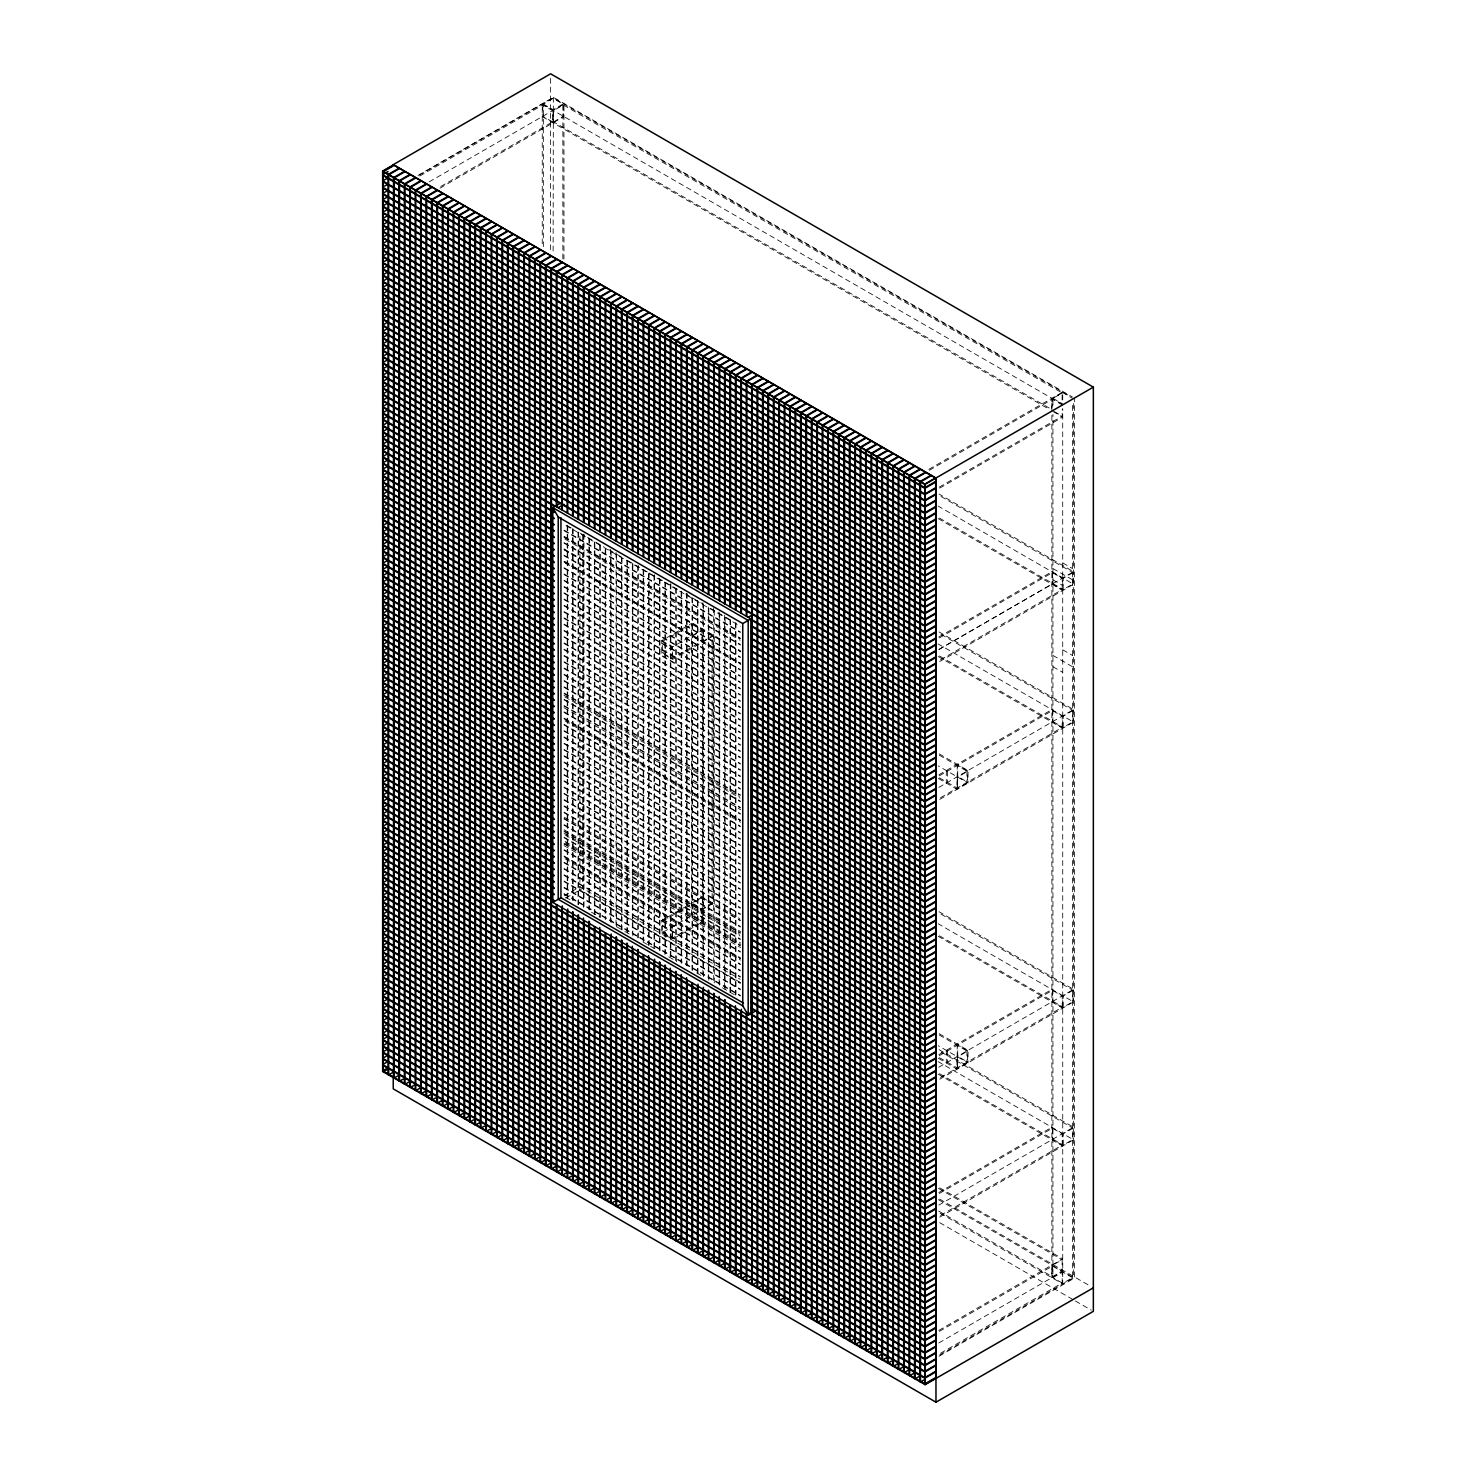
<?xml version="1.0" encoding="UTF-8"?>
<svg xmlns="http://www.w3.org/2000/svg" width="1476" height="1476" viewBox="0 0 1476 1476"><rect width="100%" height="100%" fill="white"/><g stroke="black" fill="none" stroke-linecap="round" stroke-linejoin="round"><path stroke-width="0.75" stroke-dasharray="5 3.75" d="M418.022 175.423L553.352 97.287L1072.369 396.952M419.239 175.091L553.113 97.803L1069.952 396.214M543.334 246.695L543.334 104.076L553.113 98.431L562.873 104.076L562.873 260.496M419.793 176.013L542.817 104.999L552.596 110.626L552.596 121.918L439.479 187.212M562.873 104.076L553.113 109.722L543.334 104.076M429.165 181.88L563.961 104.076L563.961 259.112M1062.13 399.701L1062.13 392.93L563.352 104.98L553.592 110.608L553.592 121.899L1052.351 409.848M553.592 121.899L563.352 116.253L563.352 104.98M440.014 188.153L563.906 116.567M928.865 469.313L1062.72 392.026L1062.72 401.158M1062.13 392.93L1052.351 398.575L1052.425 405.992M1052.942 405.199L1052.942 398.299L1062.72 392.653L1072.48 398.299M929.4 470.254L1052.425 399.221L1062.203 404.848M702.355 896.984L661.746 920.415L661.746 932.943L713.203 903.238L713.203 635.971L672.613 659.403L661.746 653.13L661.746 640.602L691.488 623.425L691.488 915.784M662.3 641.543L692.041 624.366L701.801 630.012L701.801 641.285L672.06 658.462L662.3 652.816L662.3 641.543L672.06 647.189L672.06 658.462M939.179 487.172L1062.203 416.14L1062.203 409.369M939.714 488.113L1062.72 417.099M661.746 653.13L702.355 629.698L702.355 922.039L672.613 939.216L661.746 932.943M692.576 635.971L702.355 630.326L712.115 635.971L712.115 903.238L702.355 908.884L692.576 903.238L702.355 897.611L712.115 903.238M702.355 641.599L712.115 635.971M938.773 637.023L1051.871 571.729L1062.738 577.983M939.326 637.946L1052.425 572.651L1062.203 578.297L1062.203 589.57L939.179 660.602M939.179 649.329L1073.513 571.692L939.031 494.054M938.773 649.551L1052.425 583.924L1062.203 589.57M1072.978 572.633L1063.2 578.278L1063.2 589.551L1072.978 583.924L1072.978 572.633L939.253 495.438M939.714 661.543L1073.513 584.238L938.146 506.065M564.146 895.877L579.939 886.762L740.214 979.289M565.751 898.091L582.651 888.331L582.651 532.541M662.3 921.356L692.041 904.179L701.801 909.825L701.801 921.098L672.06 938.275L662.3 932.629L662.3 921.356L672.06 927.002L672.06 938.275M938.773 774.882L1051.871 709.605M939.326 775.822L1052.425 710.528L1062.203 716.155L1062.203 727.447L939.179 798.479M938.773 787.428L1073.513 709.569L939.031 631.913M1072.978 710.51L1063.2 716.137L1063.2 727.428L1072.978 721.782L1072.978 710.51L939.253 633.296M939.419 777.852L957.647 788.369L967.407 782.723L967.5 770.841L957.721 765.195L957.721 776.487L967.5 782.114M939.714 799.42L1073.513 722.096L938.146 643.942M938.773 1054.694L1051.871 989.418M939.326 1055.635L1052.425 990.341L1062.203 995.968L1062.203 1007.259L939.179 1078.292M938.773 1067.222L1073.513 989.381L939.031 911.725M1072.978 990.322L1063.2 995.949L1063.2 1007.241L1072.978 1001.595L1072.978 990.322L939.253 913.109M939.419 1057.665L957.647 1068.181L967.407 1062.535L967.5 1050.654L957.721 1045.008L957.721 1056.299L967.5 1061.927M939.714 1079.233L1073.513 1001.909L938.146 923.755M938.773 1192.571L1051.871 1127.277M939.326 1193.512L1052.425 1128.199L1062.203 1133.845L1062.203 1145.118L939.179 1216.15M938.773 1205.099L1073.513 1127.24L939.031 1049.602M1072.978 1128.181L1063.2 1133.826L1063.2 1145.099L1072.978 1139.472L1072.978 1128.181L939.253 1050.986M939.714 1217.091L1073.513 1139.786L938.146 1061.631M938.773 1330.429L1062.665 1258.843L938.976 1187.442M938.625 1211.058L1052.351 1276.703L1062.13 1271.076L1062.13 1259.784L1052.351 1265.43L1052.425 1277.349L1062.72 1283.327L1072.48 1277.699L1072.48 402.893M939.326 1331.37L1052.425 1266.076L1062.203 1271.722L1062.203 1282.995L939.179 1354.027M938.773 1342.976L1062.72 1271.408M939.714 1354.968L1073.569 1277.699L1073.569 402.893M939.031 1356.241L1074.362 1278.124L1074.362 398.096M1052.942 398.299L1062.72 403.944M1062.13 404.221L542.245 104.076L542.245 246.363M552.596 121.918L542.817 116.272L542.817 104.999M1054.381 411.619L1062.203 416.14M542.282 116.586L1049.805 409.645M1051.871 410.826L1051.89 398.28L1051.816 410.789L1062.738 417.081M1062.72 562.891L1072.48 568.537M1052.942 568.537L1072.48 579.81M1052.942 579.81L1062.72 585.455M939.437 518.094L1063.2 589.551M938.146 518.611L1062.738 590.511M1062.72 649.772L1072.48 655.418M1052.942 655.418L1072.48 666.709M1052.942 666.709L1062.72 672.336M939.437 655.971L1063.2 727.428M1062.203 727.447L1052.425 721.801L1052.425 710.528M938.146 656.469L1062.738 728.388M566.932 525.493L572.909 528.943M579.994 533.02L594.846 541.6L594.865 914.419M595.935 542.227L603.924 546.84M608.795 549.644L620.75 556.563M627.835 560.64L677.668 589.422M685.639 594.016L703.591 604.385M710.454 608.352L729.495 619.348M566.046 525.604L740.343 626.23M564.053 530.087L740.343 631.876M564.053 530.714L740.343 632.503M564.053 536.36L740.343 638.149M564.053 536.987L740.343 638.757M564.146 537.356L739.697 638.721M939.197 753.904L968.035 770.527L968.035 783.055L938.33 765.933M564.847 539.035L740.103 640.215M939.234 755.177L967.407 771.45L957.647 777.096L957.647 788.369M564.053 542.615L740.343 644.403M564.053 543.242L740.343 645.03M564.053 548.888L740.343 650.676M564.053 549.515L740.343 651.303M564.146 549.902L740.823 651.912M564.053 555.16L740.343 656.949M564.053 555.788L740.343 657.558M565.031 561.692L740.288 662.872M564.053 561.415L740.343 663.204M564.053 562.042L740.343 663.831M565.253 563.076L740.823 664.44M938.33 778.461L957.112 789.309L957.112 776.782M564.053 567.688L740.343 669.477M564.053 568.315L740.343 670.104M564.053 573.961L740.343 675.731M564.053 574.588L740.343 676.359M564.053 580.216L740.343 682.004M564.053 580.843L740.343 682.632M661.746 640.602L672.613 646.875L672.613 659.403M564.053 586.489L740.343 688.277M564.053 587.116L740.343 688.905M564.053 592.762L740.343 694.532M564.053 593.389L740.343 695.159M564.053 599.016L740.343 700.805M564.053 599.643L740.343 701.432M564.053 605.289L740.343 707.078M564.053 605.916L740.343 707.705M564.053 611.562L740.343 713.332M564.053 612.189L740.343 713.96M564.053 617.817L740.343 719.605M564.053 618.444L740.343 720.233M564.053 624.09L740.343 725.878M564.053 624.717L740.343 726.506M564.053 630.363L740.343 732.133M564.053 630.99L740.343 732.76M564.053 636.617L740.343 738.406M564.053 637.245L740.343 739.033M564.053 642.89L740.343 744.679M564.053 643.518L740.343 745.306M564.053 649.163L740.343 750.933M564.053 649.791L740.343 751.561M564.053 655.418L740.343 757.206M564.053 656.045L740.343 757.834M564.053 661.691L740.343 763.479M564.053 662.318L740.343 764.107M564.053 667.964L740.343 769.734M564.053 668.591L740.343 770.361M564.053 674.218L740.343 776.007M564.053 674.846L740.343 776.634M564.053 680.491L740.343 782.28M564.053 681.119L740.343 782.907M564.053 686.764L740.343 788.535M564.053 687.392L740.343 789.162M564.053 693.019L740.343 794.808M564.053 693.646L740.343 795.435M563.961 695.178L739.531 796.542M564.865 696.967L740.103 798.147M564.053 699.292L740.343 801.081M564.053 699.919L740.343 801.708M564.053 705.565L740.343 807.335M564.053 706.192L740.343 807.962M563.961 707.724L740.638 809.715M564.053 711.819L740.343 813.608M564.053 712.447L740.343 814.235M564.053 718.092L740.343 819.881M564.053 718.72L740.343 820.508M565.05 719.624L740.306 820.804M939.437 935.784L1063.2 1007.241M1062.203 1007.259L1052.425 1001.614L1052.425 990.341M565.068 720.897L740.638 822.261M938.146 936.282L1062.738 1008.2M564.053 724.365L740.343 826.136M564.053 724.993L740.343 826.763M564.053 730.62L740.343 832.409M564.053 731.247L740.343 833.036M564.053 736.893L740.343 838.682M564.053 737.52L740.343 839.309M564.053 743.166L740.343 844.936M564.053 743.793L740.343 845.563M564.053 749.421L740.343 851.209M564.053 750.048L740.343 851.837M564.053 755.694L740.343 857.482M564.053 756.321L740.343 858.11M564.053 761.967L740.343 863.737M564.053 762.594L740.343 864.364M564.053 768.221L740.343 870.01M564.053 768.848L740.343 870.637M564.053 774.494L740.343 876.283M564.053 775.121L740.343 876.91M564.053 780.767L740.343 882.537M564.053 781.394L740.343 883.165M564.053 787.022L740.343 888.81M564.053 787.649L740.343 889.438M564.053 793.295L740.343 895.083M564.053 793.922L740.343 895.711M564.053 799.568L740.343 901.338M564.053 800.195L740.343 901.965M564.053 805.822L740.343 907.611M564.053 806.45L740.343 908.238M564.053 812.095L740.343 913.884M564.053 812.722L740.343 914.511M564.146 817.169L739.697 918.533M939.197 1033.717L968.035 1050.34L968.035 1062.868L938.33 1045.746M564.053 818.368L740.343 920.138M939.234 1034.99L967.407 1051.263L957.647 1056.908L957.647 1068.181M564.053 818.995L740.343 920.766M564.053 824.623L740.343 926.411M564.053 825.25L740.343 927.039M564.146 829.715L740.823 931.707M564.053 830.896L740.343 932.684M564.053 831.523L740.343 933.312M563.961 833.054L739.531 934.419M564.865 834.826L740.103 936.005M564.053 837.169L740.343 938.939M564.053 837.796L740.343 939.566M565.031 841.505L740.288 942.684M692.041 915.471L701.801 921.098M565.253 842.888L740.823 944.253M938.33 1058.274L957.112 1069.122L957.112 1056.595M564.053 843.423L740.343 945.212M564.053 844.051L740.343 945.839M563.961 845.582L740.638 947.592M564.053 849.696L740.343 951.485M564.053 850.324L740.343 952.112M564.053 855.969L740.343 957.74M564.053 856.597L740.343 958.367M565.05 857.501L740.306 958.68M939.437 1073.642L1063.2 1145.099M1062.203 1145.118L1052.425 1139.49L1052.425 1128.199M565.068 858.774L740.638 960.12M938.146 1074.159L1062.738 1146.059M564.053 862.224L740.343 964.012M564.053 862.851L740.343 964.64M661.746 920.415L672.613 926.688L672.613 939.216M564.053 868.497L740.343 970.285M564.053 869.124L740.343 970.913M564.053 874.77L740.343 976.54M564.053 875.397L740.343 977.167M740.214 982.426L579.939 889.899L579.939 533.26M564.053 881.024L740.343 982.813M564.053 881.652L740.343 983.44M564.053 887.297L740.343 989.086M564.053 887.925L740.343 989.713M564.053 893.57L740.343 995.341M564.053 894.198L740.343 995.968M565.64 897.297L571.599 900.747M591.433 912.186L599.367 916.78M617.226 927.094L629.127 933.957M643.019 941.983L654.92 948.847M668.812 956.872L676.746 961.448M696.598 972.905L702.539 976.337M722.391 987.795L734.292 994.676M938.422 1188.383L1062.13 1259.784M939.695 1199.139L1089.343 1285.541M938.422 1199.656L1074.362 1278.124M1072.48 1277.699L1062.72 1272.054L1052.942 1277.699L1052.942 414.405M940.101 1213.161L1062.738 1283.936L1062.72 408.538M939.695 1222.645L1073.384 1299.821M1075.377 1300.965L1091.336 1310.19M1052.425 572.651L1052.425 583.924M1051.871 415.383L1051.871 1277.681L1051.816 1265.117M966.928 771.173L966.928 782.446M966.928 1050.986L966.928 1062.259M957.186 764.254L957.168 788.092M957.186 1044.067L957.168 1067.904M947.389 771.173L947.389 782.446M947.389 1050.986L947.389 1062.259M946.3 770.546L946.3 783.073M946.3 1050.358L946.3 1062.886M735.97 622.964L735.97 994.621M735.435 622.651L735.435 995.58M730.546 619.828L730.546 992.758M729.993 619.514L729.993 993.459M725.122 617.724L725.122 989.621M724.568 615.105L724.568 989.307M719.698 613.573L719.698 985.212M719.144 611.986L719.144 986.171M714.255 610.437L714.255 984.381M713.72 607.817L713.72 981.761M708.831 608.333L708.831 980.23M708.295 606.987L708.295 978.625M703.406 604.164L703.406 977.094M702.871 602.577L702.871 976.78M697.982 601.027L697.982 974.972M697.447 600.714L697.447 974.677M692.558 597.909L692.558 970.821M692.004 597.595L692.004 971.54M687.133 593.5L687.133 967.684M686.58 593.186L686.58 967.37M681.691 591.636L681.691 963.274M681.156 591.322L681.156 962.961M676.266 588.5L676.266 961.43M675.731 588.186L675.731 962.131M670.842 584.09L670.842 958.293M670.307 583.776L670.307 957.979M665.418 582.227L665.418 953.883M664.883 581.931L664.883 954.843M659.993 579.109L659.993 950.747M659.44 578.795L659.44 950.433M654.569 574.699L654.569 948.883M654.016 575.658L654.016 948.57M649.145 572.836L649.145 945.765M648.591 573.537L648.591 945.452M643.702 569.699L643.702 941.337M643.167 569.385L643.167 941.024M638.278 565.29L638.278 938.219M637.743 566.249L637.743 937.906M632.853 563.445L632.853 936.356M632.318 564.146L632.318 933.736M627.429 560.308L627.429 934.253M626.876 559.994L626.876 931.633M622.005 558.186L622.005 930.083M621.451 556.858L621.451 928.496M616.581 555.05L616.581 926.965M616.027 552.448L616.027 926.651M611.138 550.899L611.138 922.537M610.603 549.312L610.603 923.515M605.714 548.795L605.714 919.419M605.178 549.755L605.178 919.105M600.289 545.659L600.289 917.555M599.754 545.345L599.754 917.242M594.33 542.209L594.33 914.105M589.441 538.371L589.441 910.009M588.887 538.057L588.887 909.696M584.016 533.961L584.016 908.164M583.463 534.921L583.463 908.865M578.574 532.098L578.574 905.028M578.038 532.818L578.038 904.714M573.149 528.962L573.149 900.618M572.614 528.648L572.614 900.305M567.725 525.843L567.725 898.755M567.19 525.53L567.19 899.474M553.352 97.287L553.113 252.986M553.057 110.313L553.057 122.84M550.622 78.412L550.622 251.178"/><path stroke-width="1.5" d="M1093.347 1287.847L925.101 1384.654L382.653 1071.465L382.653 171.087L393.52 164.814L935.692 478.15M393.52 165.127L382.653 171.4L924.843 484.423L1093.347 387.136L1093.347 1311.334L935.969 1402.2L393.243 1088.864L393.243 1076.041M394.055 165.441L383.206 171.714L383.206 1071.779L386.823 1069.694M388.096 171.548L382.653 174.685L924.843 487.707L935.692 481.453M398.944 168.264L388.096 174.537L388.096 1074.602M399.479 168.578L388.631 174.851L388.631 1074.915L394.055 1071.779M388.096 177.821L382.653 180.958L924.843 493.98L935.692 487.707M404.369 171.4L393.52 177.655L393.52 1077.738M404.904 171.714L394.055 177.969L394.055 1078.052L399.479 1074.915M384.461 186.179L388.096 184.094M409.793 174.537L398.944 180.792L398.944 1080.875M410.346 174.851L399.479 181.105L399.479 1081.188L403.096 1079.104M386.288 191.4L382.653 193.485L924.843 506.508L935.692 500.253M415.217 177.655L404.369 183.928L404.369 1084.011M415.771 177.969L404.904 184.242L404.904 1084.325L410.346 1081.188M388.096 196.622L382.653 199.758L924.843 512.781L935.692 506.508M420.66 180.792L409.793 187.065L409.793 1087.148M421.195 181.105L410.346 187.378L410.346 1087.461L415.771 1084.325M388.096 202.895L382.653 206.031L924.843 519.054L935.692 512.781M426.084 183.928L415.217 190.201L415.217 1090.266M426.619 184.242L415.771 190.515L415.771 1090.58L421.195 1087.461M384.461 211.252L388.096 209.149M431.509 187.065L420.66 193.338L420.66 1093.402M432.044 187.378L421.195 193.651L421.195 1093.716L426.619 1090.58M386.288 216.474L382.653 218.559L924.843 531.581L935.692 525.308M436.933 190.201L426.084 196.456L426.084 1096.539M437.468 190.515L426.619 196.769L426.619 1096.852L432.044 1093.716M388.096 221.695L382.653 224.832L924.843 537.854L935.692 531.581M442.357 193.338L431.509 199.592L431.509 1099.675M442.911 193.651L432.044 199.906L432.044 1099.989L435.66 1097.904M388.096 227.95L382.653 231.086L924.843 544.109L935.692 537.854M447.781 196.456L436.933 202.729L436.933 1102.812M448.335 196.769L437.468 203.042L437.468 1103.125L442.911 1099.989M384.461 236.308L388.096 234.223M453.206 199.592L442.357 205.865L442.357 1105.948M453.759 199.906L442.911 206.179L442.911 1106.262L448.335 1103.125M386.288 241.529L382.653 243.632L924.843 556.655L935.692 550.382M458.649 202.729L447.781 209.002L447.781 1109.066M459.184 203.042L448.335 209.315L448.335 1109.38L453.759 1106.262M388.096 246.75L382.653 249.887L924.843 562.909L935.692 556.655M464.073 205.865L453.206 212.138L453.206 1112.203M464.608 206.179L453.759 212.452L453.759 1112.517L459.184 1109.38M388.096 253.023L382.653 256.16L924.843 569.183L935.692 562.909M469.497 209.002L458.649 215.256L458.649 1115.339M470.032 209.315L459.184 215.57L459.184 1115.653L464.608 1112.517M384.461 261.381L388.096 259.296M474.921 212.138L464.073 218.393L464.073 1118.476M475.475 212.452L464.608 218.706L464.608 1118.79L470.032 1115.653M386.288 266.603L382.653 268.687L924.843 581.71L935.692 575.455M480.346 215.256L469.497 221.529L469.497 1121.612M480.899 215.57L470.032 221.843L470.032 1121.926L473.648 1119.823M388.096 271.824L382.653 274.96L924.843 587.983L935.692 581.71M485.77 218.393L474.921 224.666L474.921 1124.749M486.324 218.706L475.475 224.979L475.475 1125.044L480.899 1121.926M388.096 278.097L382.653 281.233L924.843 594.256L935.692 587.983M491.213 221.529L480.346 227.802L480.346 1127.867M491.748 221.843L480.899 228.116L480.899 1128.181L484.515 1126.096M388.096 284.351L382.653 287.488L924.843 600.511L935.692 594.256M496.637 224.666L485.77 230.939L485.77 1131.003M497.172 224.979L486.324 231.252L486.324 1131.317L489.94 1129.232M386.288 291.676L382.653 293.761L924.843 606.784L935.692 600.511M502.061 227.802L491.213 234.057L491.213 1134.14M502.596 228.116L491.748 234.37L491.748 1134.454L497.172 1131.317M388.096 296.897L382.653 300.034L924.843 613.057L935.692 606.784M507.486 230.939L496.637 237.193L496.637 1137.276M508.021 231.252L497.172 237.507L497.172 1137.59L502.596 1134.454M388.096 303.152L382.653 306.288L924.843 619.311L935.692 613.057M512.91 234.057L502.061 240.33L502.061 1140.413M513.464 234.37L502.596 240.643L502.596 1140.727L508.021 1137.59M388.096 309.425L382.653 312.561L924.843 625.584L935.692 619.311M518.334 237.193L507.486 243.466L507.486 1143.531M518.888 237.507L508.021 243.78L508.021 1143.845L513.464 1140.727M386.288 316.731L382.653 318.834L924.843 631.857L935.692 625.584M523.777 240.33L512.91 246.603L512.91 1146.668M524.312 240.643L513.464 246.916L513.464 1146.981L518.888 1143.845M386.288 323.004L382.653 325.089L924.843 638.112L935.692 631.857M529.201 243.466L518.334 249.739L518.334 1149.804M529.736 243.78L518.888 250.053L518.888 1150.118L522.504 1148.033M388.096 328.226L382.653 331.362L924.843 644.385L935.692 638.112M534.626 246.603L523.777 252.857L523.777 1152.94M535.161 246.916L524.312 253.171L524.312 1153.254L529.736 1150.118M388.096 334.499L382.653 337.635L924.843 650.658L935.692 644.385M540.05 249.739L529.201 255.994L529.201 1156.077M540.585 250.053L529.736 256.307L529.736 1156.391L535.161 1153.254M386.288 341.805L382.653 343.89L924.843 656.912L935.692 650.658M545.474 252.857L534.626 259.13L534.626 1159.213M546.028 253.171L535.161 259.444L535.161 1159.527L538.777 1157.424M386.288 348.078L382.653 350.163L924.843 663.185L935.692 656.912M550.899 255.994L540.05 262.267L540.05 1162.332M551.452 256.307L540.585 262.58L540.585 1162.645L546.028 1159.527M388.096 353.299L382.653 356.436L924.843 669.458L935.692 663.185M556.323 259.13L545.474 265.403L545.474 1165.468M556.876 259.444L546.028 265.717L546.028 1165.782L551.452 1162.645M388.096 359.554L382.653 362.69L924.843 675.713L935.692 669.458M561.766 262.267L550.899 268.54L550.899 1168.605M562.301 262.58L551.452 268.835L551.452 1168.918L556.876 1165.782M386.288 366.878L382.653 368.963L924.843 681.986L935.692 675.713M567.19 265.403L556.323 271.658L556.323 506.471M567.725 265.717L556.876 271.971L556.876 506.785M386.288 373.133L382.653 375.236L924.843 688.259L935.692 681.986M572.614 268.54L561.766 274.794L561.766 509.607M573.149 268.835L562.301 275.108L562.301 509.921M388.096 378.354L382.653 381.491L924.843 694.513L935.692 688.259M578.038 271.658L567.19 277.931L567.19 512.725M578.574 271.971L567.725 278.244L567.725 513.039M388.096 384.627L382.653 387.764L924.843 700.786L935.692 694.513M583.463 274.794L572.614 281.067L572.614 515.862M584.016 275.108L573.149 281.381L573.149 516.176M386.288 391.933L382.653 394.037L924.843 707.059L935.692 700.786M588.887 277.931L578.038 284.204L578.038 518.999M589.441 278.244L578.574 284.517L578.574 519.312M386.288 398.206L382.653 400.291L924.843 713.314L935.692 707.059M594.33 281.067L583.463 287.322L583.463 522.135M594.865 281.381L584.016 287.635L584.016 522.449M388.096 403.428L382.653 406.564L750.897 618.85L750.897 1013.661M599.754 284.204L588.887 290.458L588.887 525.271M600.289 284.517L589.441 290.772L589.441 525.585M388.096 409.701L382.653 412.837L554.09 511.803M605.178 287.322L594.33 293.595L594.33 528.408M605.714 287.635L594.865 293.909L594.865 528.722M388.096 415.955L382.653 419.092L554.09 518.058M610.603 290.458L599.754 296.731L599.754 531.526M611.138 290.772L600.289 297.045L600.289 531.84M386.288 423.28L382.653 425.365L554.09 524.331M616.027 293.595L605.178 299.868L605.178 534.663M616.581 293.909L605.714 300.181L605.714 534.976M388.096 428.501L382.653 431.638L554.09 530.604M621.451 296.731L610.603 303.004L610.603 537.799M622.005 297.045L611.138 303.318L611.138 538.113M388.096 434.756L382.653 437.892L554.09 536.858M626.876 299.868L616.027 306.122L616.027 540.936M627.429 300.181L616.581 306.436L616.581 541.249M388.096 441.029L382.653 444.165L554.09 543.131M632.318 303.004L621.451 309.259L621.451 544.072M632.853 303.318L622.005 309.573L622.005 544.386M386.288 448.335L382.653 450.438L554.09 549.404M637.743 306.122L626.876 312.395L626.876 547.209M638.278 306.436L627.429 312.709L627.429 547.522M388.096 453.556L382.653 456.693L554.09 555.659M643.167 309.259L632.318 315.532L632.318 550.327M643.702 309.573L632.853 315.846L632.853 550.64M388.096 459.829L382.653 462.966L554.09 561.932M648.591 312.395L637.743 318.668L637.743 553.463M649.145 312.709L638.278 318.982L638.278 553.777M388.096 466.102L382.653 469.239L554.09 568.205M654.016 315.532L643.167 321.805L643.167 556.6M654.569 315.846L643.702 322.119L643.702 556.913M386.288 473.409L382.653 475.493L554.09 574.459M659.44 318.668L648.591 324.923L648.591 559.736M659.993 318.982L649.145 325.237L649.145 560.05M388.096 478.63L382.653 481.766L554.09 580.732M664.883 321.805L654.016 328.059L654.016 562.873M665.418 322.119L654.569 328.373L654.569 563.186M388.096 484.903L382.653 488.039L554.09 587.005M670.307 324.923L659.44 331.196L659.44 566.009M670.842 325.237L659.993 331.51L659.993 566.323M388.096 491.157L382.653 494.294L554.09 593.26M675.731 328.059L664.883 334.332L664.883 569.127M676.266 328.373L665.418 334.646L665.418 569.441M386.288 498.482L382.653 500.567L554.09 599.533M681.156 331.196L670.307 337.469L670.307 572.264M681.691 331.51L670.842 337.783L670.842 572.577M388.096 503.703L382.653 506.84L554.09 605.806M686.58 334.332L675.731 340.605L675.731 575.4M687.133 334.646L676.266 340.919L676.266 575.714M388.096 509.958L382.653 513.095L554.09 612.06M692.004 337.469L681.156 343.724L681.156 578.537M692.558 337.783L681.691 344.037L681.691 578.85M388.096 516.231L382.653 519.367L554.09 618.333M697.447 340.605L686.58 346.86L686.58 581.673M697.982 340.919L687.133 347.174L687.133 581.987M386.288 523.537L382.653 525.64L554.09 624.606M702.871 343.724L692.004 349.996L692.004 584.81M703.406 344.037L692.558 350.31L692.558 585.123M388.096 528.759L382.653 531.895L554.09 630.861M708.295 346.86L697.447 353.133L697.447 587.928M708.831 347.174L697.982 353.447L697.982 588.241M388.096 535.032L382.653 538.168L554.09 637.134M713.72 349.996L702.871 356.269L702.871 591.064M714.255 350.31L703.406 356.583L703.406 591.378M388.096 541.305L382.653 544.441L554.09 643.407M719.144 353.133L708.295 359.406L708.295 594.201M719.698 353.447L708.831 359.72L708.831 594.514M386.288 548.611L382.653 550.696L554.09 649.661M724.568 356.269L713.72 362.524L713.72 597.337M725.122 356.583L714.255 362.838L714.255 597.651M388.096 553.832L382.653 556.969L554.09 655.934M729.993 359.406L719.144 365.661L719.144 600.474M730.546 359.72L719.698 365.974L719.698 600.787M388.096 560.105L382.653 563.242L554.09 662.207M735.435 362.524L724.568 368.797L724.568 603.61M735.97 362.838L725.122 369.111L725.122 603.905M384.461 568.463L388.096 566.36M740.86 365.661L729.993 371.934L729.993 606.728M741.395 365.974L730.546 372.247L730.546 607.042M386.288 573.684L382.653 575.769L554.09 674.735M746.284 368.797L735.435 375.07L735.435 609.865M746.819 369.111L735.97 375.384L735.97 610.178M388.096 578.906L382.653 582.042L554.09 681.008M751.708 371.934L740.86 378.207L740.86 613.001M752.262 372.247L741.395 378.52L741.395 613.315M388.096 585.16L382.653 588.297L554.09 687.263M757.133 375.07L746.284 381.325L746.284 616.138M757.686 375.384L746.819 381.638L746.819 616.451M384.461 593.518L388.096 591.433M762.557 378.207L751.708 384.461L751.708 1284.544M763.11 378.52L752.262 384.775L752.262 1284.858L755.878 1282.773M386.288 598.739L382.653 600.843L554.09 699.808M768 381.325L757.133 387.598L757.133 1287.681M768.535 381.638L757.686 387.911L757.686 1287.995L763.11 1284.858M561.157 502.799L552.799 507.615L552.799 902.426L748.184 1015.23L754.66 1011.484M388.096 603.961L382.653 607.097L554.09 706.063M558.223 507.615L563.869 504.368M773.424 384.461L762.557 390.734L762.557 1290.817M773.959 384.775L763.11 391.048L763.11 1291.113L768.535 1287.995M388.096 610.234L382.653 613.37L554.09 712.336M778.848 387.598L768 393.871L768 1293.935M779.383 387.911L768.535 394.184L768.535 1294.249L773.959 1291.113M384.461 618.592L388.096 616.507M784.273 390.734L773.424 397.007L773.424 1297.072M784.808 391.048L773.959 397.321L773.959 1297.386L779.383 1294.249M386.288 623.813L382.653 625.898L554.09 724.864M789.697 393.871L778.848 400.125L778.848 1300.208M790.25 394.184L779.383 400.439L779.383 1300.522L784.808 1297.386M388.096 629.034L382.653 632.171L554.09 731.137M795.121 397.007L784.273 403.262L784.273 1303.345M795.675 397.321L784.808 403.575L784.808 1303.659L788.442 1301.574M388.096 635.307L382.653 638.444L554.09 737.41M800.564 400.125L789.697 406.398L789.697 1306.481M801.099 400.439L790.25 406.712L790.25 1306.795L795.675 1303.659M388.096 641.562L382.653 644.698L554.09 743.664M805.988 403.262L795.121 409.535L795.121 1309.599M806.523 403.575L795.675 409.848L795.675 1309.913L801.099 1306.795M386.288 648.886L382.653 650.971L554.09 749.937M811.413 406.398L800.564 412.671L800.564 1312.736M811.948 406.712L801.099 412.985L801.099 1313.05L806.523 1309.913M388.096 654.108L382.653 657.244L554.09 756.21M816.837 409.535L805.988 415.808L805.988 1315.872M817.372 409.848L806.523 416.121L806.523 1316.186L811.948 1313.05M388.096 660.362L382.653 663.499L554.09 762.465M822.261 412.671L811.413 418.926L811.413 1319.009M822.815 412.985L811.948 419.239L811.948 1319.323L817.372 1316.186M388.096 666.635L382.653 669.772L554.09 768.738M827.685 415.808L816.837 422.062L816.837 1322.145M828.239 416.121L817.372 422.376L817.372 1322.459L822.815 1319.323M386.288 673.942L382.653 676.045L554.09 775.011M833.11 418.926L822.261 425.199L822.261 1325.282M833.663 419.239L822.815 425.512L822.815 1325.596L826.431 1323.492M386.288 680.215L382.653 682.299L554.09 781.265M838.553 422.062L827.685 428.335L827.685 1328.4M839.088 422.376L828.239 428.649L828.239 1328.714L833.663 1325.596M388.096 685.436L382.653 688.572L554.09 787.538M843.977 425.199L833.11 431.472L833.11 1331.537M844.512 425.512L833.663 431.785L833.663 1331.85L837.279 1329.765M388.096 691.709L382.653 694.827L554.09 793.811M849.401 428.335L838.553 434.608L838.553 1334.673M849.936 428.649L839.088 434.922L839.088 1334.987L842.704 1332.902M386.288 699.015L382.653 701.1L554.09 800.066M854.825 431.472L843.977 437.726L843.977 1337.81M855.379 431.785L844.512 438.04L844.512 1338.123L849.936 1334.987M386.288 705.288L382.653 707.373L554.09 806.339M860.25 434.608L849.401 440.863L849.401 1340.946M860.803 434.922L849.936 441.176L849.936 1341.26L855.379 1338.123M388.096 710.51L382.653 713.628L554.09 812.612M865.674 437.726L854.825 443.999L854.825 1344.082M866.227 438.04L855.379 444.313L855.379 1344.396L860.803 1341.26M388.096 716.764L382.653 719.901L554.09 818.866M871.117 440.863L860.25 447.136L860.25 1347.201M871.652 441.176L860.803 447.449L860.803 1347.514L866.227 1344.396M386.288 724.089L382.653 726.174L554.09 825.139M876.541 443.999L865.674 450.272L865.674 1350.337M877.076 444.313L866.227 450.586L866.227 1350.651L871.652 1347.514M386.288 730.343L382.653 732.428L554.09 831.412M881.965 447.136L871.117 453.409L871.117 1353.474M882.5 447.449L871.652 453.704L871.652 1353.787L875.268 1351.702M388.096 735.565L382.653 738.701L554.09 837.667M887.39 450.272L876.541 456.527L876.541 1356.61M887.925 450.586L877.076 456.84L877.076 1356.924L882.5 1353.787M388.096 741.838L382.653 744.974L554.09 843.94M892.814 453.409L881.965 459.663L881.965 1359.747M893.367 453.704L882.5 459.977L882.5 1360.06L887.925 1356.924M386.288 749.144L382.653 751.229L554.09 850.213M898.238 456.527L887.39 462.8L887.39 1362.883M898.792 456.84L887.925 463.113L887.925 1363.197L891.559 1361.093M386.288 755.417L382.653 757.502L554.09 856.467M903.681 459.663L892.814 465.936L892.814 1366.001M904.216 459.977L893.367 466.25L893.367 1366.315L898.792 1363.197M388.096 760.638L382.653 763.775L554.09 862.74M909.105 462.8L898.238 469.073L898.238 1369.138M909.64 463.113L898.792 469.386L898.792 1369.451L904.216 1366.315M388.096 766.911L382.653 770.029L554.09 869.013M914.53 465.936L903.681 472.191L903.681 1372.274M915.065 466.25L904.216 472.505L904.216 1372.588L909.64 1369.451M386.288 774.217L382.653 776.302L554.09 875.268M919.954 469.073L909.105 475.327L909.105 1375.411M920.489 469.386L909.64 475.641L909.64 1375.724L915.065 1372.588M386.288 780.49L382.653 782.575L554.09 881.541M925.378 472.191L914.53 478.464L914.53 1378.547M925.932 472.505L915.065 478.777L915.065 1378.861L920.489 1375.724M388.096 785.712L382.653 788.83L554.09 887.814M930.803 475.327L919.954 481.6L919.954 1381.684M931.356 475.641L920.489 481.914L920.489 1381.997L924.124 1379.894M388.096 791.966L382.653 795.103L554.09 894.069M388.096 798.239L382.653 801.376L554.09 900.342M935.692 482.08L924.843 488.335L382.653 175.312M386.288 805.545L382.653 807.63L924.843 1120.671L935.692 1114.398M935.692 488.335L924.843 494.608L382.653 181.585M935.692 493.98L924.843 500.253L382.653 187.231M388.096 810.767L382.653 813.903L924.843 1126.926L935.692 1120.671M935.692 494.608L924.843 500.881L382.653 187.858M388.096 817.04L382.653 820.176L924.843 1133.199L935.692 1126.926M935.692 500.881L924.843 507.135L382.653 194.112M388.096 823.313L382.653 826.431L924.843 1139.472L935.692 1133.199M935.692 507.135L924.843 513.408L382.653 200.385M748.184 617.282L752.133 614.994M742.76 1005.82L558.223 899.29L558.223 517.006L552.799 507.615L748.184 620.418L748.184 1015.23L742.76 1005.82L742.76 623.555L750.897 618.85M386.288 830.619L382.653 832.704L924.843 1145.727L935.692 1139.472M935.692 513.408L924.843 519.681L382.653 206.658M935.692 519.054L924.843 525.308L382.653 212.286M388.096 835.84L382.653 838.977L924.843 1152L935.692 1145.727M935.692 519.681L924.843 525.936L382.653 212.913M388.096 842.113L382.653 845.231L924.843 1158.273L935.692 1152M935.692 525.936L924.843 532.209L382.653 219.186M388.096 848.368L382.653 851.504L924.843 1164.527L935.692 1158.273M935.692 532.209L924.843 538.482L382.653 225.459M386.288 855.693L382.653 857.777L924.843 1170.8L935.692 1164.527M935.692 538.482L924.843 544.736L382.653 231.714M935.692 544.109L924.843 550.382L382.653 237.359M388.096 860.914L382.653 864.032L924.843 1177.073L935.692 1170.8M935.692 544.736L924.843 551.009L382.653 237.987M388.096 867.168L382.653 870.305L924.843 1183.328L935.692 1177.073M935.692 551.009L924.843 557.282L382.653 244.26M388.096 873.441L382.653 876.578L924.843 1189.601L935.692 1183.328M935.692 557.282L924.843 563.537L382.653 250.514M386.288 880.748L382.653 882.832L924.843 1195.874L935.692 1189.601M935.692 563.537L924.843 569.81L382.653 256.787M935.692 569.183L924.843 575.455L382.653 262.433M388.096 885.969L382.653 889.105L924.843 1202.128L935.692 1195.874M935.692 569.81L924.843 576.083L382.653 263.06M388.096 892.242L382.653 895.379L924.843 1208.401L935.692 1202.128M935.692 576.083L924.843 582.337L382.653 269.315M388.096 898.515L382.653 901.633L924.843 1214.674L935.692 1208.401M935.692 582.337L924.843 588.61L382.653 275.588M386.288 905.821L382.653 907.906L924.843 1220.929L935.692 1214.674M935.692 588.61L924.843 594.883L382.653 281.861M935.692 594.883L924.843 601.138L382.653 288.115M388.096 911.043L382.653 914.179L924.843 1227.202L935.692 1220.929M388.096 917.316L382.653 920.434L924.843 1233.475L935.692 1227.202M935.692 601.138L924.843 607.411L382.653 294.388M384.461 925.673L388.096 923.57M935.692 607.411L924.843 613.684L382.653 300.661M386.288 930.895L382.653 932.98L924.843 1246.002L935.692 1239.729M935.692 613.684L924.843 619.938L382.653 306.916M388.096 936.116L382.653 939.234L924.843 1252.275L935.692 1246.002M935.692 619.938L924.843 626.211L382.653 313.189M388.096 942.371L382.653 945.507L924.843 1258.53L935.692 1252.275M935.692 626.211L924.843 632.484L382.653 319.462M384.461 950.728L388.096 948.644M935.692 632.484L924.843 638.739L382.653 325.716M386.288 955.95L382.653 958.035L924.843 1271.057L935.692 1264.803M935.692 638.739L924.843 645.012L382.653 331.989M388.096 961.171L382.653 964.308L924.843 1277.33L935.692 1271.076M935.692 645.012L924.843 651.285L382.653 338.262M388.096 967.444L382.653 970.581L924.843 1283.603L935.692 1277.33M935.692 651.285L924.843 657.54L382.653 344.517M384.461 975.802L388.096 973.717M935.692 657.54L924.843 663.813L382.653 350.79M386.288 981.023L382.653 983.108L924.843 1296.131L935.692 1289.858M935.692 663.813L924.843 670.086L382.653 357.063M388.096 986.245L382.653 989.381L924.843 1302.404L935.692 1296.131M935.692 670.086L924.843 676.34L382.653 363.317M388.096 992.518L382.653 995.636L924.843 1308.659L935.692 1302.404M935.692 676.34L924.843 682.613L382.653 369.59M552.799 902.426L560.935 897.722L560.935 517.744M384.461 1000.857L388.096 998.772M935.692 682.613L924.843 688.886L382.653 375.863M386.288 1006.097L382.653 1008.182L924.843 1321.205L935.692 1314.932M935.692 688.886L924.843 695.141L382.653 382.118M388.096 1011.318L382.653 1014.436L924.843 1327.459L935.692 1321.205M935.692 695.141L924.843 701.414L382.653 388.391M388.096 1017.573L382.653 1020.709L924.843 1333.732L935.692 1327.459M935.692 701.414L924.843 707.687L382.653 394.664M388.096 1023.846L382.653 1026.982L924.843 1340.005L935.692 1333.732M935.692 707.687L924.843 713.941L382.653 400.918M935.692 713.314L924.843 719.587L751.413 619.459M386.288 1031.152L382.653 1033.237L924.843 1346.26L935.692 1340.005M935.692 713.941L924.843 720.214L751.413 620.086M935.692 719.587L924.843 725.86L751.413 625.732M935.692 720.214L924.843 726.487L751.413 626.359M388.096 1036.373L382.653 1039.51L924.843 1352.533L935.692 1346.26M935.692 725.86L924.843 732.114L751.413 632.005M388.096 1042.646L382.653 1045.783L924.843 1358.806L935.692 1352.533M935.692 726.487L924.843 732.742L751.413 632.632M935.692 732.114L924.843 738.387L751.413 638.259M388.096 1048.919L382.653 1052.037L924.843 1365.06L935.692 1358.806M935.692 732.742L924.843 739.015L751.413 638.887M935.692 738.387L924.843 744.66L751.413 644.532M386.288 1056.226L382.653 1058.31L924.843 1371.333L935.692 1365.06M935.692 739.015L924.843 745.288L751.413 645.16M935.692 744.66L924.843 750.915L751.413 650.805M386.288 1062.499L382.653 1064.583L924.843 1377.606L935.692 1371.333M935.692 745.288L924.843 751.542L751.413 651.433M935.692 750.915L924.843 757.188L751.413 657.06M388.096 1067.72L382.653 1070.838L924.843 1383.861L935.692 1377.606M935.692 751.542L924.843 757.815L751.413 657.687M935.692 757.188L924.843 763.461L751.413 663.333M935.692 757.815L924.843 764.088L751.413 663.96M935.692 763.461L924.843 769.716L751.413 669.606M935.692 764.088L924.843 770.343L751.413 670.233M935.692 769.716L924.843 775.989L751.413 675.86M935.692 770.343L924.843 776.616L751.413 676.488M935.692 775.989L924.843 782.262L751.413 682.133M935.692 776.616L924.843 782.889L751.413 682.761M935.692 782.262L924.843 788.516L751.413 688.406M935.692 782.889L924.843 789.143L751.413 689.034M935.692 788.516L924.843 794.789L751.413 694.661M935.692 789.143L924.843 795.416L751.413 695.288M935.692 794.789L924.843 801.062L751.413 700.934M935.692 795.416L924.843 801.689L751.413 701.561M935.692 801.062L924.843 807.317L751.413 707.207M935.692 801.689L924.843 807.944L751.413 707.834M935.692 807.317L924.843 813.59L751.413 713.462M935.692 807.944L924.843 814.217L751.413 714.089M935.692 813.59L924.843 819.863L751.413 719.735M935.692 814.217L924.843 820.49L751.413 720.362M935.692 819.863L924.843 826.117L751.413 726.007M935.692 820.49L924.843 826.745L751.413 726.635M935.692 826.117L924.843 832.39L751.413 732.262M935.692 826.745L924.843 833.018L751.413 732.889M935.692 832.39L924.843 838.663L751.413 738.535M935.692 833.018L924.843 839.29L751.413 739.162M935.692 838.663L924.843 844.918L751.413 744.808M935.692 839.29L924.843 845.545L751.413 745.435M935.692 844.918L924.843 851.191L751.413 751.063M935.692 845.545L924.843 851.818L751.413 751.69M935.692 851.191L924.843 857.464L751.413 757.336M935.692 851.818L924.843 858.091L751.413 757.963M935.692 857.464L924.843 863.718L751.413 763.609M935.692 858.091L924.843 864.346L751.413 764.236M935.692 863.718L924.843 869.991L751.413 769.863M935.692 864.346L924.843 870.619L751.413 770.49M935.692 869.991L924.843 876.264L751.413 776.136M935.692 870.619L924.843 876.892L751.413 776.763M935.692 876.264L924.843 882.519L751.413 782.409M935.692 876.892L924.843 883.146L751.413 783.036M935.692 882.519L924.843 888.792L751.413 788.664M935.692 883.146L924.843 889.419L751.413 789.291M935.692 888.792L924.843 895.065L751.413 794.937M935.692 889.419L924.843 895.692L751.413 795.564M935.692 895.065L924.843 901.319L751.413 801.21M935.692 895.692L924.843 901.947L751.413 801.837M935.692 901.319L924.843 907.592L751.413 807.464M935.692 901.947L924.843 908.22L751.413 808.092M935.692 907.592L924.843 913.865L751.413 813.737M935.692 908.22L924.843 914.493L751.413 814.365M935.692 913.865L924.843 920.12L751.413 820.01M935.692 914.493L924.843 920.747L751.413 820.638M935.692 920.12L924.843 926.393L751.413 826.265M935.692 920.747L924.843 927.02L751.413 826.892M935.692 926.393L924.843 932.666L751.413 832.538M935.692 927.02L924.843 933.293L751.413 833.165M935.692 932.666L924.843 938.92L751.413 838.811M935.692 933.293L924.843 939.548L751.413 839.438M935.692 938.92L924.843 945.193L751.413 845.065M935.692 939.548L924.843 945.821L751.413 845.693M935.692 945.193L924.843 951.467L751.413 851.338M935.692 945.821L924.843 952.094L751.413 851.966M935.692 951.467L924.843 957.721L751.413 857.611M935.692 952.094L924.843 958.348L751.413 858.239M562.301 1168.918L556.876 1172.055L556.876 905.028M935.692 957.721L924.843 963.994L751.413 863.866M935.692 958.348L924.843 964.621L751.413 864.493M564.109 1174.14L567.725 1172.055M935.692 963.994L924.843 970.267L751.413 870.139M935.692 964.621L924.843 970.894L751.413 870.766M571.341 1176.224L567.725 1178.328L567.725 908.995M935.692 970.267L924.843 976.522L751.413 876.412M935.692 970.894L924.843 977.149L751.413 877.039M578.574 1178.328L573.149 1181.446L573.149 912.113M935.692 976.522L924.843 982.795L751.413 882.666M935.692 977.149L924.843 983.422L751.413 883.294M584.016 1181.446L578.574 1184.582L578.574 915.249M935.692 982.795L924.843 989.068L751.413 888.939M935.692 983.422L924.843 989.695L751.413 889.567M589.441 1184.582L584.016 1187.719L584.016 920.692M935.692 989.068L924.843 995.322L751.413 895.212M935.692 989.695L924.843 995.949L751.413 895.84M594.865 1187.719L589.441 1190.855L589.441 921.522M935.692 995.322L924.843 1001.595L751.413 901.467M935.692 995.949L924.843 1002.222L751.413 902.094M600.289 1190.855L594.865 1193.992L594.865 926.965M935.692 1001.595L924.843 1007.868L751.413 907.74M935.692 1002.222L924.843 1008.495L751.413 908.367M605.714 1193.992L600.289 1197.128L600.289 930.083M935.692 1007.868L924.843 1014.123L751.413 914.013M935.692 1008.495L924.843 1014.75L751.413 914.64M611.138 1197.128L605.714 1200.246L605.714 933.219M935.692 1014.123L924.843 1020.396L751.413 920.268M935.692 1014.75L924.843 1021.023L751.413 920.895M614.772 1201.298L611.138 1203.383L611.138 934.05M935.692 1020.396L924.843 1026.669L751.413 926.541M935.692 1021.023L924.843 1027.296L751.413 927.168M620.197 1204.434L616.581 1206.519L616.581 937.186M935.692 1026.669L924.843 1032.923L751.413 932.814M935.692 1027.296L924.843 1033.551L751.413 933.441M627.429 1206.519L622.005 1209.656L622.005 940.323M935.692 1032.923L924.843 1039.196L751.413 939.068M935.692 1033.551L924.843 1039.824L751.413 939.695M632.853 1209.656L627.429 1212.792L627.429 943.459M935.692 1039.196L924.843 1045.469L751.413 945.341M935.692 1039.824L924.843 1046.097L751.413 945.968M638.278 1212.792L632.853 1215.929L632.853 948.883M935.692 1045.469L924.843 1051.724L751.413 951.614M935.692 1046.097L924.843 1052.351L751.413 952.241M643.702 1215.929L638.278 1219.047L638.278 949.714M935.692 1051.724L924.843 1057.997L751.413 957.869M935.692 1052.351L924.843 1058.624L751.413 958.496M649.145 1219.047L643.702 1222.183L643.702 955.157M935.692 1057.997L924.843 1064.27L751.413 964.142M935.692 1058.624L924.843 1064.897L751.413 964.769M654.569 1222.183L649.145 1225.32L649.145 958.293M935.692 1064.27L924.843 1070.524L751.413 970.415M935.692 1064.897L924.843 1071.152L751.413 971.042M658.185 1226.371L654.569 1228.456L654.569 959.123M935.692 1070.524L924.843 1076.797L751.413 976.669M935.692 1071.152L924.843 1077.425L751.413 977.297M665.418 1228.456L659.993 1231.593L659.993 962.26M935.692 1076.797L924.843 1083.07L751.413 982.942M935.692 1077.425L924.843 1083.698L751.413 983.57M670.842 1231.593L665.418 1234.729L665.418 965.396M935.692 1083.07L924.843 1089.325L751.413 989.215M935.692 1083.698L924.843 1089.952L751.413 989.842M674.458 1235.763L670.842 1237.847L670.842 970.821M935.692 1089.325L924.843 1095.598L751.413 995.47M935.692 1089.952L924.843 1096.225L751.413 996.097M681.691 1237.847L676.266 1240.984L676.266 971.651M935.692 1095.598L924.843 1101.871L751.413 1001.743M935.692 1096.225L924.843 1102.48L751.413 1002.37M687.133 1240.984L681.691 1244.12L681.691 977.094M935.692 1101.871L924.843 1108.125L751.413 1008.016M935.692 1102.498L924.843 1108.753L751.413 1008.643M692.558 1244.12L687.133 1247.257L687.133 980.23M935.692 1108.125L924.843 1114.398L749.421 1013.126M935.692 1108.753L924.843 1115.026L749.421 1013.754M697.982 1247.257L692.558 1250.393L692.558 983.367M935.692 1115.026L924.843 1121.28L382.653 808.258M701.598 1251.427L697.982 1253.53L697.982 984.197M935.692 1121.28L924.843 1127.553L382.653 814.531M707.022 1254.563L703.406 1256.648L703.406 987.315M935.692 1127.553L924.843 1133.826L382.653 820.804M714.255 1256.648L708.831 1259.784L708.831 990.451M935.692 1133.826L924.843 1140.081L382.653 827.058M719.698 1259.784L714.255 1262.921L714.255 993.588M935.692 1140.081L924.843 1146.354L382.653 833.331M725.122 1262.921L719.698 1266.057L719.698 999.031M935.692 1146.354L924.843 1152.627L382.653 839.604M730.546 1266.057L725.122 1269.194L725.122 999.861M935.692 1152.627L924.843 1158.881L382.653 845.859M735.97 1269.194L730.546 1272.33L730.546 1005.285M935.692 1158.881L924.843 1165.154L382.653 852.132M739.587 1273.364L735.97 1275.448L735.97 1008.422M935.692 1165.154L924.843 1171.427L382.653 858.405M746.819 1275.448L741.395 1278.585L741.395 1009.252M935.692 1171.427L924.843 1177.682L382.653 864.659M750.435 1279.637L746.819 1281.722L746.819 1012.388M935.692 1177.682L924.843 1183.955L382.653 870.932M935.692 1183.955L924.843 1190.228L382.653 877.205M935.692 1190.228L924.843 1196.483L382.653 883.46M935.692 1196.483L924.843 1202.755L382.653 889.733M935.692 1202.755L924.843 1209.028L382.653 896.006M935.692 1209.028L924.843 1215.283L382.653 902.26M935.692 1215.283L924.843 1221.556L382.653 908.533M935.692 1221.556L924.843 1227.829L382.653 914.806M935.692 1227.829L924.843 1234.084L382.653 921.061M935.692 1233.475L924.843 1239.729L382.653 926.707M935.692 1234.084L924.843 1240.357L382.653 927.334M935.692 1240.357L924.843 1246.63L382.653 933.607M935.692 1246.63L924.843 1252.884L382.653 939.861M935.692 1252.884L924.843 1259.157L382.653 946.134M935.692 1258.53L924.843 1264.803L382.653 951.78M935.692 1259.157L924.843 1265.43L382.653 952.407M935.692 1265.43L924.843 1271.685L382.653 958.662M935.692 1271.685L924.843 1277.958L382.653 964.935M935.692 1277.958L924.843 1284.231L382.653 971.208M935.692 1283.603L924.843 1289.858L382.653 976.835M935.692 1284.231L924.843 1290.485L382.653 977.463M935.692 1290.485L924.843 1296.758L382.653 983.736M935.692 1296.758L924.843 1303.031L382.653 990.009M935.692 1303.031L924.843 1309.286L382.653 996.263M935.692 1308.659L924.843 1314.932L382.653 1001.909M935.692 1309.286L924.843 1315.559L382.653 1002.536M935.692 1315.559L924.843 1321.832L382.653 1008.809M935.692 1321.832L924.843 1328.086L382.653 1015.064M935.692 1328.086L924.843 1334.359L382.653 1021.337M935.692 1334.359L924.843 1340.632L382.653 1027.61M935.692 1340.632L924.843 1346.887L382.653 1033.864M935.692 1346.887L924.843 1353.16L382.653 1040.137M935.692 1353.16L924.843 1359.433L382.653 1046.41M935.692 1359.433L924.843 1365.687L382.653 1052.665M935.692 1365.687L924.843 1371.96L382.653 1058.938M935.692 1371.96L924.843 1378.233L382.653 1065.211M935.692 1378.233L924.843 1384.488L924.843 484.11L935.692 477.837L935.969 1378.381M1093.347 387.136L550.622 73.8L393.243 164.666L935.969 478.003L935.969 1402.2M382.653 171.087L925.101 484.257L925.101 1384.654M382.653 407.191L554.09 506.157M382.653 413.464L554.09 512.43M558.223 517.006L742.76 623.555M382.653 419.719L554.09 518.685M382.653 425.992L554.09 524.958M382.653 432.265L554.09 531.231M382.653 438.52L554.09 537.485M382.653 444.793L554.09 543.758M382.653 451.066L554.09 550.031M382.653 457.32L554.09 556.286M382.653 463.593L554.09 562.559M382.653 469.866L554.09 568.832M382.653 476.121L554.09 575.087M382.653 482.394L554.09 581.36M382.653 488.667L554.09 587.632M382.653 494.921L554.09 593.887M382.653 501.194L554.09 600.16M382.653 507.467L554.09 606.433M382.653 513.722L554.09 612.688M382.653 519.995L554.09 618.961M382.653 526.268L554.09 625.234M382.653 532.522L554.09 631.488M382.653 538.795L554.09 637.761M382.653 545.05L554.09 644.034M382.653 551.323L554.09 650.289M382.653 557.596L554.09 656.562M382.653 563.85L554.09 662.835M382.653 569.496L554.09 668.462M382.653 570.123L554.09 669.089M382.653 576.396L554.09 675.362M382.653 582.651L554.09 681.635M382.653 588.924L554.09 687.89M382.653 594.57L554.09 693.535M382.653 595.197L554.09 694.163M382.653 601.452L554.09 700.436M382.653 607.725L554.09 706.69M382.653 613.998L554.09 712.963M382.653 619.643L554.09 718.609M382.653 620.252L554.09 719.236M382.653 626.525L554.09 725.491M382.653 632.798L554.09 731.764M382.653 639.053L554.09 738.037M382.653 645.326L554.09 744.291M382.653 651.599L554.09 750.564M382.653 657.853L554.09 756.837M382.653 664.126L554.09 763.092M382.653 670.399L554.09 769.365M382.653 676.654L554.09 775.638M382.653 682.927L554.09 781.893M382.653 689.2L554.09 788.166M382.653 695.454L554.09 794.439M382.653 701.727L554.09 800.693M382.653 708L554.09 806.966M382.653 714.255L554.09 813.239M382.653 720.528L554.09 819.494M382.653 726.801L554.09 825.767M382.653 733.055L554.09 832.04M382.653 739.328L554.09 838.294M382.653 745.601L554.09 844.567M382.653 751.856L554.09 850.84M382.653 758.129L554.09 857.095M382.653 764.402L554.09 863.368M382.653 770.656L554.09 869.641M382.653 776.93L554.09 875.895M382.653 783.202L554.09 882.168M382.653 789.457L554.09 888.441M560.935 897.722L743.48 1003.108M382.653 795.73L554.09 894.696M382.653 802.003L554.09 900.969M746.284 1014.381L746.284 1281.408M740.86 1011.245L740.86 1278.271M735.435 1005.802L735.435 1275.135M729.993 1004.972L729.993 1272.017M724.568 999.547L724.568 1268.88M719.144 996.411L719.144 1265.744M713.72 993.274L713.72 1262.607M708.295 990.138L708.295 1259.471M702.871 989.307L702.871 1256.334M697.447 986.171L697.447 1253.216M692.004 983.053L692.004 1250.08M686.58 977.61L686.58 1246.943M681.156 974.474L681.156 1243.807M675.731 971.337L675.731 1240.67M670.307 968.201L670.307 1237.534M664.883 965.083L664.883 1234.416M659.44 961.946L659.44 1231.279M654.016 961.116L654.016 1228.143M648.591 955.673L648.591 1225.006M643.167 954.843L643.167 1221.87M637.743 949.4L637.743 1218.733M632.318 946.282L632.318 1215.615M626.876 943.146L626.876 1212.479M621.451 940.009L621.451 1209.342M616.027 936.873L616.027 1206.206M610.603 936.042L610.603 1203.069M605.178 932.906L605.178 1199.933M599.754 927.481L599.754 1196.815M594.33 926.651L594.33 1193.678M588.887 921.208L588.887 1190.542M583.463 918.072L583.463 1187.405M578.038 914.935L578.038 1184.269M572.614 911.799L572.614 1181.132M567.19 910.969L567.19 1178.014M562.301 905.858L562.301 1175.191M561.766 907.851L561.766 1174.878M556.323 904.714L556.323 1171.741"/></g></svg>
